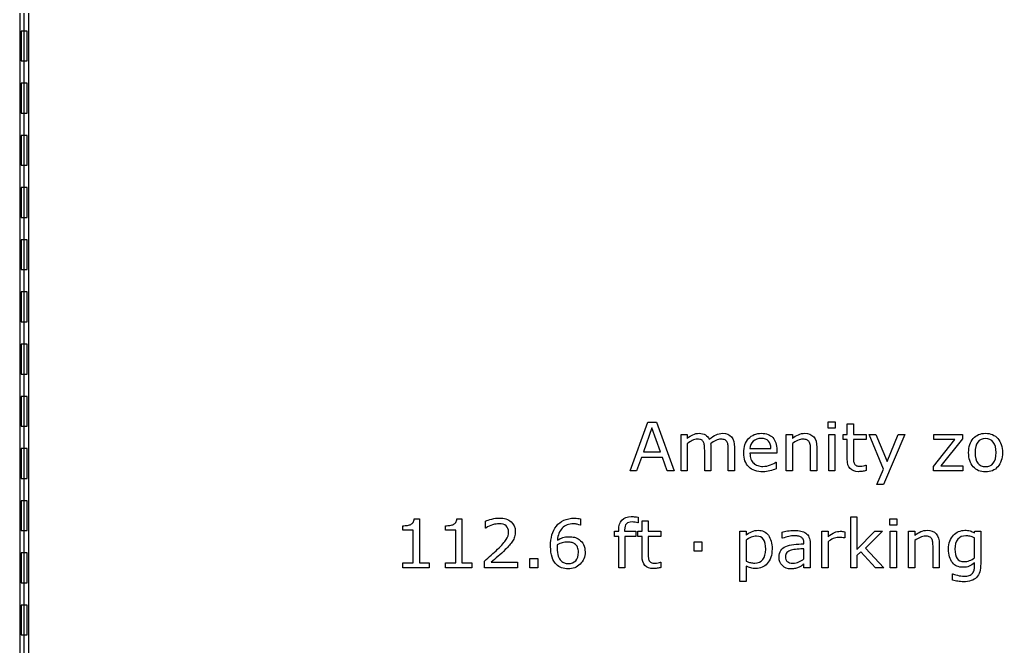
# Model space of a CAD drawing. Extents: x -13 to 750, y 12 to 2314.
# Drawn here: x 43.4 to 176.3, y 1347.4 to 1431.4 of the extents above; entities that cross this region are included whole.
import ezdxf

# ---------------------------------------------------------------- set-up
doc = ezdxf.new("R2010")
doc.units = 0
doc.layers.get('0').update_dxf_attribs({"linetype": 'CONTINUOUS'})

msp = doc.modelspace()

# ---------------------------------------------------------------- linework, layer by layer
at = {"color": 7}
for points in [[(43.400391, 1718.48961), (43.400391, 1266.2904), (268.59961, 1266.2904), (268.59961, 1718.48961)], [(44.599609, 1717.29039), (267.40039, 1717.29039), (267.40039, 1267.4896), (44.599609, 1267.4896)], [(44, 1433.89), (268, 1433.89), (268, 1289.89), (44, 1289.89)], [(43.599609, 1429.89), (43.599609, 1425.89), (44.400391, 1425.89), (44.400391, 1429.89)], [(43.599609, 1422.89), (43.599609, 1418.89), (44.400391, 1418.89), (44.400391, 1422.89)], [(43.599609, 1415.89), (43.599609, 1411.89), (44.400391, 1411.89), (44.400391, 1415.89)], [(43.599609, 1408.89), (43.599609, 1404.89), (44.400391, 1404.89), (44.400391, 1408.89)], [(43.599609, 1401.89), (43.599609, 1397.89), (44.400391, 1397.89), (44.400391, 1401.89)], [(43.599609, 1394.89), (43.599609, 1390.89), (44.400391, 1390.89), (44.400391, 1394.89)], [(43.599609, 1387.89), (43.599609, 1383.89), (44.400391, 1383.89), (44.400391, 1387.89)], [(43.599609, 1380.89), (43.599609, 1376.89), (44.400391, 1376.89), (44.400391, 1380.89)], [(131.22803, 1370.89), (130.30078, 1370.89), (129.65918, 1372.71373), (126.8291, 1372.71373), (126.1875, 1370.89), (125.3042, 1370.89), (127.68604, 1377.43346), (128.84619, 1377.43346)], [(152.85352, 1376.62047), (151.92187, 1376.62047), (151.92187, 1377.4774), (152.85352, 1377.4774)], [(129.39111, 1373.4608), (128.24414, 1376.6732), (127.09277, 1373.4608)], [(152.80078, 1370.89), (151.97461, 1370.89), (151.97461, 1375.79869), (152.80078, 1375.79869)], [(162.18311, 1375.79864), (159.31787, 1369.0794), (158.43457, 1369.0794), (159.34863, 1371.12725), (157.39307, 1375.79864), (158.28955, 1375.79864), (159.79687, 1372.15997), (161.31738, 1375.79864)], [(169.98779, 1370.89), (166.02393, 1370.89), (166.02393, 1371.50084), (168.88477, 1375.10875), (166.08545, 1375.10875), (166.08545, 1375.79869), (169.91309, 1375.79869), (169.91309, 1375.20982), (167.03906, 1371.58873), (169.98779, 1371.58873)], [(43.599609, 1373.89), (43.599609, 1369.89), (44.400391, 1369.89), (44.400391, 1373.89)], [(174.43506, 1373.34215), (174.43506, 1373.34215)], [(175.2876, 1373.34215), (175.2876, 1373.34215)], [(43.599609, 1366.89), (43.599609, 1362.89), (44.400391, 1362.89), (44.400391, 1366.89)], [(159.35962, 1357.89), (158.26978, 1357.89), (156.30103, 1360.03893), (155.76489, 1359.52916), (155.76489, 1357.89), (154.93872, 1357.89), (154.93872, 1364.72789), (155.76489, 1364.72789), (155.76489, 1360.34215), (158.15112, 1362.79869), (159.19263, 1362.79869), (156.91187, 1360.53111)], [(161.11743, 1363.62047), (160.18579, 1363.62047), (160.18579, 1364.4774), (161.11743, 1364.4774)], [(161.0647, 1357.89), (160.23853, 1357.89), (160.23853, 1362.79869), (161.0647, 1362.79869)], [(134.96118, 1360.13557), (133.91089, 1360.13557), (133.91089, 1361.37922), (134.96118, 1361.37922)], [(43.599609, 1359.89), (43.599609, 1355.89), (44.400391, 1355.89), (44.400391, 1359.89)], [(119.27276, 1360.01251), (119.27276, 1360.01251)], [(143.51733, 1360.38166), (143.51733, 1360.38166)], [(144.36987, 1360.40363), (144.36987, 1360.40363)], [(112.927, 1357.89), (111.87671, 1357.89), (111.87671, 1359.14244), (112.927, 1359.14244)], [(148.65015, 1359.09852), (148.65015, 1359.09852)], [(171.55005, 1359.2391), (171.55005, 1359.2391)], [(43.599609, 1352.89), (43.599609, 1348.89), (44.400391, 1348.89), (44.400391, 1352.89)]]:
    msp.add_lwpolyline(points, close=True, dxfattribs=at)
for points in [[(154.45312, 1372.494), (154.45312, 1375.10436), (153.89502, 1375.10436), (153.89502, 1375.79869), (154.45312, 1375.79869), (154.45312, 1377.20934), (155.2793, 1377.20934), (155.2793, 1375.79869), (156.98437, 1375.79869), (156.98437, 1375.10436), (155.2793, 1375.10436), (155.2793, 1372.86754)], [(132.98161, 1374.55506), (132.98161, 1370.89), (132.15543, 1370.89), (132.15543, 1375.79869), (132.98161, 1375.79869), (132.98161, 1375.25377)], [(147.09663, 1374.55506), (147.09663, 1370.89), (146.27046, 1370.89), (146.27046, 1375.79869), (147.09663, 1375.79869), (147.09663, 1375.25377)], [(136.1501, 1374.03211), (136.1501, 1370.89), (135.32393, 1370.89), (135.32393, 1373.68492)], [(139.31836, 1370.89), (138.49219, 1370.89), (138.49219, 1373.68492)], [(139.31852, 1374.07604), (139.31836, 1370.89)], [(141.40137, 1373.89146), (144.21387, 1373.89146)], [(145.01807, 1373.25865), (141.40137, 1373.25865)], [(145.01802, 1373.70689), (145.01807, 1373.25865)], [(150.375, 1370.89), (149.54883, 1370.89), (149.54883, 1373.68492)], [(150.37495, 1374.07604), (150.375, 1370.89)], [(144.87744, 1372.08971), (144.92134, 1372.08971), (144.92134, 1371.18883)], [(156.94046, 1371.67659), (156.98436, 1371.67659), (156.98437, 1370.9339)], [(96.346436, 1364.45539), (97.027588, 1364.45539), (97.027588, 1358.55793), (98.363525, 1358.55793), (98.363525, 1357.89)], [(102.06812, 1364.45539), (102.74927, 1364.45539), (102.74927, 1358.55793), (104.08521, 1358.55793), (104.08521, 1357.89)], [(105.95728, 1363.23814), (105.91338, 1363.23814), (105.91338, 1364.161)], [(118.6355, 1364.4554), (118.6355, 1363.61604), (118.5916, 1363.61604)], [(126.37866, 1363.92805), (126.33476, 1363.92805)], [(126.91919, 1359.49401), (126.91919, 1362.10437), (126.36108, 1362.10437), (126.36108, 1362.7987), (126.91919, 1362.7987), (126.91919, 1364.20935), (127.74536, 1364.20935), (127.74536, 1362.7987), (129.45044, 1362.7987), (129.45044, 1362.10437), (127.74536, 1362.10437), (127.74536, 1359.86755)], [(126.3787, 1364.68394), (126.37866, 1363.92805)], [(98.363525, 1357.89), (94.821533, 1357.89), (94.821533, 1358.55797), (96.183838, 1358.55797), (96.183838, 1362.94371), (94.821533, 1362.94371), (94.821533, 1363.54137)], [(104.08521, 1357.89), (100.54321, 1357.89), (100.54321, 1358.55797), (101.90552, 1358.55797), (101.90552, 1362.94371), (100.54321, 1362.94371), (100.54321, 1363.54137)], [(124.58134, 1362.9656), (124.58134, 1362.79861), (126.07108, 1362.79861), (126.07108, 1362.10428), (124.60771, 1362.10428), (124.60771, 1357.89), (123.78153, 1357.89), (123.78153, 1362.10436), (123.22343, 1362.10436), (123.22343, 1362.79869), (123.78153, 1362.79869), (123.78153, 1362.96129)], [(140.87622, 1358.13605), (140.87622, 1356.07941), (140.05005, 1356.07941), (140.05005, 1362.79865), (140.87622, 1362.79865), (140.87622, 1362.28449)], [(145.78052, 1361.85392), (145.73662, 1361.85392), (145.73662, 1362.69327)], [(151.88896, 1361.37486), (151.88896, 1357.89), (151.06278, 1357.89), (151.06278, 1362.79869), (151.88896, 1362.79869), (151.88896, 1362.07359)], [(154.12577, 1362.74599), (154.12573, 1361.89781)], [(163.52568, 1361.55506), (163.52568, 1357.89), (162.69951, 1357.89), (162.69951, 1362.79869), (163.52568, 1362.79869), (163.52568, 1362.25377)], [(171.54999, 1362.58771), (171.60269, 1362.79865), (172.37613, 1362.79865), (172.37622, 1358.44811)], [(140.87622, 1361.59013), (140.87622, 1358.80839)], [(148.65015, 1361.13317), (148.65015, 1361.26062)], [(149.47197, 1361.22109), (149.47192, 1357.89)], [(154.12573, 1361.89781), (154.08183, 1361.89781)], [(171.55005, 1359.23912), (171.55005, 1361.91539)], [(118.381, 1359.97729), (118.38062, 1359.97736)], [(148.65015, 1359.0985), (148.65015, 1360.4652)], [(166.80396, 1357.89), (165.97778, 1357.89), (165.97778, 1360.68492)], [(166.80401, 1361.07604), (166.80396, 1357.89)], [(110.18042, 1357.89), (105.75073, 1357.89), (105.75073, 1358.80846)], [(106.66043, 1358.64146), (110.18045, 1358.64146), (110.18042, 1357.89)], [(129.40651, 1358.6766), (129.45041, 1358.6766), (129.45044, 1357.93391)], [(171.54999, 1358.1097), (171.54999, 1358.55794)], [(149.47192, 1357.89), (148.65015, 1357.89), (148.65015, 1358.41295)], [(168.57056, 1356.24202), (168.57056, 1357.08577), (168.61446, 1357.08577)]]:
    msp.add_lwpolyline(points, dxfattribs=at)
for points in [[(133.75065, 1375.75475), (134.008463, 1375.874863), (134.28239, 1375.93492), (134.57243, 1375.93492)], [(134.57243, 1375.93492), (134.90641, 1375.93492), (135.189123, 1375.864607), (135.42057, 1375.72398)], [(136.85758, 1375.74596), (137.132973, 1375.871933), (137.427407, 1375.93492), (137.74088, 1375.93492)], [(137.74088, 1375.93492), (138.279947, 1375.93492), (138.67692, 1375.770857), (138.9318, 1375.44273)], [(141.21675, 1375.2274), (141.656203, 1375.69908), (142.23335, 1375.93492), (142.94819, 1375.93492)], [(142.94819, 1375.93492), (143.610303, 1375.93492), (144.12007, 1375.74156), (144.47749, 1375.35484)], [(147.89643, 1375.75475), (148.171823, 1375.874863), (148.45454, 1375.93492), (148.74458, 1375.93492)], [(148.74458, 1375.93492), (149.274853, 1375.93492), (149.67915, 1375.775253), (149.95747, 1375.45592)], [(171.36768, 1375.23619), (171.777833, 1375.70201), (172.330077, 1375.93492), (173.02441, 1375.93492)], [(173.02441, 1375.93492), (173.71289, 1375.93492), (174.262207, 1375.70201), (174.67236, 1375.23619)], [(132.98161, 1375.25377), (133.239417, 1375.467637), (133.495763, 1375.63463), (133.75065, 1375.75475)], [(133.65836, 1374.98133), (133.432773, 1374.870003), (133.20719, 1374.727913), (132.98161, 1374.55506)], [(134.33952, 1375.14832), (134.113933, 1375.14832), (133.88688, 1375.092657), (133.65836, 1374.98133)], [(134.88444, 1375.05162), (134.75846, 1375.116087), (134.57682, 1375.14832), (134.33952, 1375.14832)], [(135.17448, 1374.77037), (135.107093, 1374.89635), (135.010413, 1374.9901), (134.88444, 1375.05162)], [(135.29313, 1374.30016), (135.27553, 1374.496447), (135.23598, 1374.653183), (135.17448, 1374.77037)], [(135.42057, 1375.72398), (135.654943, 1375.58336), (135.82926, 1375.388537), (135.94352, 1375.13951)], [(135.94352, 1375.13951), (136.277507, 1375.420763), (136.582193, 1375.622913), (136.85758, 1375.74596)], [(136.81344, 1374.97254), (136.581993, 1374.85828), (136.350547, 1374.711797), (136.1191, 1374.53309)], [(136.1191, 1374.53309), (136.1279, 1374.465703), (136.135233, 1374.3866), (136.1411, 1374.29578)], [(137.50777, 1375.14832), (137.276323, 1375.14832), (137.04488, 1375.089727), (136.81344, 1374.97254)], [(138.05269, 1375.05162), (137.926717, 1375.116087), (137.745077, 1375.14832), (137.50777, 1375.14832)], [(138.34273, 1374.76598), (138.27535, 1374.891953), (138.17867, 1374.987167), (138.05269, 1375.05162)], [(138.46139, 1374.29576), (138.44379, 1374.492053), (138.404237, 1374.648793), (138.34273, 1374.76598)], [(138.9318, 1375.44273), (139.189613, 1375.117537), (139.31852, 1374.661973), (139.31852, 1374.07604)], [(140.56196, 1373.31578), (140.56196, 1374.118513), (140.780223, 1374.75572), (141.21675, 1375.2274)], [(141.84521, 1374.86266), (141.58447, 1374.601913), (141.436523, 1374.27818), (141.40137, 1373.89146)], [(142.9043, 1375.25377), (142.461913, 1375.25377), (142.108883, 1375.1234), (141.84521, 1374.86266)], [(143.88428, 1374.89781), (143.670413, 1375.135117), (143.343753, 1375.25377), (142.9043, 1375.25377)], [(144.21387, 1373.89146), (144.211203, 1374.32506), (144.10134, 1374.66051), (143.88428, 1374.89781)], [(144.47749, 1375.35484), (144.837843, 1374.968127), (145.01802, 1374.41881), (145.01802, 1373.70689)], [(147.09663, 1375.25377), (147.354443, 1375.467637), (147.621043, 1375.63463), (147.89643, 1375.75475)], [(147.80415, 1374.98133), (147.558057, 1374.870003), (147.322217, 1374.727913), (147.09663, 1374.55506)], [(148.51167, 1375.14832), (148.286083, 1375.14832), (148.050243, 1375.092657), (147.80415, 1374.98133)], [(149.0478, 1375.05602), (148.910107, 1375.117553), (148.731397, 1375.14832), (148.51167, 1375.14832)], [(149.36421, 1374.78355), (149.290963, 1374.906603), (149.185493, 1374.997427), (149.0478, 1375.05602)], [(149.50923, 1374.31773), (149.482897, 1374.51695), (149.434557, 1374.672223), (149.36421, 1374.78355)], [(149.95747, 1375.45592), (150.23579, 1375.13658), (150.37495, 1374.67662), (150.37495, 1374.07604)], [(170.75684, 1373.34215), (170.75684, 1374.141957), (170.960453, 1374.773303), (171.36768, 1375.23619)], [(171.97852, 1374.75719), (171.73242, 1374.44957), (171.60937, 1373.97789), (171.60937, 1373.34215)], [(173.02441, 1375.22301), (172.57617, 1375.22301), (172.22754, 1375.067737), (171.97852, 1374.75719)], [(174.06152, 1374.75719), (173.8125, 1375.067737), (173.466797, 1375.22301), (173.02441, 1375.22301)], [(174.43506, 1373.34215), (174.43506, 1373.97789), (174.310547, 1374.44957), (174.06152, 1374.75719)], [(174.67236, 1375.23619), (175.08252, 1374.773303), (175.2876, 1374.141957), (175.2876, 1373.34215)], [(135.32393, 1373.68492), (135.32393, 1373.90172), (135.313663, 1374.1068), (135.29313, 1374.30016)], [(136.1411, 1374.29578), (136.1471, 1374.207893), (136.1501, 1374.120003), (136.1501, 1374.03211)], [(138.49219, 1373.68492), (138.49219, 1373.89586), (138.481923, 1374.099473), (138.46139, 1374.29576)], [(141.24751, 1371.43492), (140.790477, 1371.877307), (140.56196, 1372.50426), (140.56196, 1373.31578)], [(141.40137, 1373.25865), (141.40137, 1372.956897), (141.44678, 1372.693227), (141.5376, 1372.46764)], [(149.54883, 1373.68492), (149.54883, 1373.910507), (149.53563, 1374.121443), (149.50923, 1374.31773)], [(171.36768, 1371.44811), (170.960453, 1371.910997), (170.75684, 1372.542343), (170.75684, 1373.34215)], [(171.60937, 1373.34215), (171.60937, 1372.726917), (171.733883, 1372.25963), (171.98291, 1371.94029)], [(174.05713, 1371.9359), (174.309083, 1372.252307), (174.43506, 1372.721057), (174.43506, 1373.34215)], [(175.2876, 1373.34215), (175.2876, 1372.542343), (175.08252, 1371.910997), (174.67236, 1371.44811)], [(141.5376, 1372.46764), (141.62842, 1372.24498), (141.75293, 1372.061873), (141.91113, 1371.91832)], [(141.91113, 1371.91832), (142.063477, 1371.777693), (142.243653, 1371.672223), (142.45166, 1371.60191)], [(144.15234, 1371.6942), (144.492187, 1371.828967), (144.733887, 1371.960803), (144.87744, 1372.08971)], [(154.84424, 1371.19762), (154.583493, 1371.467147), (154.45312, 1371.899273), (154.45312, 1372.494)], [(155.2793, 1372.86754), (155.2793, 1372.609727), (155.285167, 1372.407577), (155.2969, 1372.26109)], [(155.2969, 1372.26109), (155.308633, 1372.117537), (155.34965, 1371.982773), (155.41995, 1371.8568)], [(155.41995, 1371.8568), (155.484417, 1371.739613), (155.572307, 1371.653187), (155.68362, 1371.59752)], [(171.98291, 1371.94029), (172.231937, 1371.623883), (172.579103, 1371.46568), (173.02441, 1371.46568)], [(173.02441, 1371.46568), (173.463863, 1371.46568), (173.808103, 1371.62242), (174.05713, 1371.9359)], [(143.15474, 1370.77574), (142.340287, 1370.77574), (141.704543, 1370.995467), (141.24751, 1371.43492)], [(142.45166, 1371.60191), (142.6626, 1371.531603), (142.894047, 1371.49645), (143.146, 1371.49645)], [(143.146, 1371.49645), (143.47998, 1371.49645), (143.815427, 1371.562367), (144.15234, 1371.6942)], [(144.0688, 1370.89439), (143.77876, 1370.81529), (143.474073, 1370.77574), (143.15474, 1370.77574)], [(144.92134, 1371.18883), (144.64302, 1371.071643), (144.35884, 1370.973497), (144.0688, 1370.89439)], [(155.98682, 1370.79332), (155.48584, 1370.79332), (155.10498, 1370.928087), (154.84424, 1371.19762)], [(155.68362, 1371.59752), (155.79788, 1371.544787), (155.970733, 1371.51842), (156.20218, 1371.51842)], [(156.47461, 1370.83282), (156.29297, 1370.806487), (156.130373, 1370.79332), (155.98682, 1370.79332)], [(156.20218, 1371.51842), (156.336947, 1371.51842), (156.47757, 1371.537453), (156.62405, 1371.57552)], [(156.98437, 1370.9339), (156.829097, 1370.8929), (156.659177, 1370.859207), (156.47461, 1370.83282)], [(156.62405, 1371.57552), (156.770537, 1371.61652), (156.876007, 1371.65021), (156.94046, 1371.67659)], [(173.02441, 1370.75377), (172.330077, 1370.75377), (171.777833, 1370.985217), (171.36768, 1371.44811)], [(174.67236, 1371.44811), (174.262207, 1370.985217), (173.71289, 1370.75377), (173.02441, 1370.75377)], [(95.893799, 1363.7215), (96.028564, 1363.794747), (96.134033, 1363.887033), (96.210205, 1363.99836)], [(96.210205, 1363.99836), (96.289306, 1364.11262), (96.334717, 1364.264963), (96.346436, 1364.45539)], [(101.61548, 1363.7215), (101.750247, 1363.794747), (101.855713, 1363.887033), (101.93188, 1363.99836)], [(101.93188, 1363.99836), (102.010987, 1364.11262), (102.0564, 1364.264963), (102.06812, 1364.45539)], [(105.91338, 1364.161), (106.121387, 1364.263533), (106.398243, 1364.357283), (106.74395, 1364.44225)], [(106.74395, 1364.44225), (107.092583, 1364.52721), (107.429497, 1364.56969), (107.75469, 1364.56969)], [(107.75469, 1364.56969), (108.42559, 1364.56969), (108.95147, 1364.40709), (109.33233, 1364.08189)], [(109.33233, 1364.08189), (109.713183, 1363.75963), (109.90361, 1363.321643), (109.90361, 1362.76793)], [(115.4231, 1363.50182), (115.680907, 1363.832873), (116.013423, 1364.090683), (116.42065, 1364.27525)], [(116.42065, 1364.27525), (116.827877, 1364.46275), (117.302487, 1364.5565), (117.84448, 1364.5565)], [(117.84448, 1364.5565), (118.017333, 1364.5565), (118.162353, 1364.549167), (118.27954, 1364.5345)], [(118.27954, 1364.5345), (118.396727, 1364.519833), (118.51538, 1364.493467), (118.6355, 1364.4554)], [(123.78153, 1362.96129), (123.78153, 1363.544297), (123.92655, 1363.991073), (124.21659, 1364.30162)], [(124.21659, 1364.30162), (124.50663, 1364.6151), (124.925577, 1364.77184), (125.47343, 1364.77184)], [(125.59208, 1364.05105), (125.237587, 1364.05105), (124.979773, 1363.97195), (124.81864, 1363.81375)], [(125.47343, 1364.77184), (125.657997, 1364.77184), (125.823523, 1364.76304), (125.97001, 1364.74544)], [(125.9788, 1364.00715), (125.832313, 1364.036417), (125.703407, 1364.05105), (125.59208, 1364.05105)], [(125.97001, 1364.74544), (126.119423, 1364.72784), (126.255653, 1364.70734), (126.3787, 1364.68394)], [(126.33476, 1363.92805), (126.24394, 1363.954383), (126.125287, 1363.98075), (125.9788, 1364.00715)], [(94.821533, 1363.54137), (95.006104, 1363.54137), (95.203858, 1363.556003), (95.414795, 1363.58527)], [(95.414795, 1363.58527), (95.625732, 1363.61747), (95.7854, 1363.66288), (95.893799, 1363.7215)], [(100.54321, 1363.54137), (100.727783, 1363.54137), (100.925537, 1363.556003), (101.13647, 1363.58527)], [(101.13647, 1363.58527), (101.34741, 1363.61747), (101.50708, 1363.66288), (101.61548, 1363.7215)], [(106.86694, 1363.66881), (106.556393, 1363.575057), (106.253173, 1363.4315), (105.95728, 1363.23814)], [(107.73267, 1363.80943), (107.466063, 1363.80943), (107.177487, 1363.762557), (106.86694, 1363.66881)], [(108.6687, 1363.51939), (108.446047, 1363.71275), (108.134037, 1363.80943), (107.73267, 1363.80943)], [(109.00708, 1362.72398), (109.00708, 1363.063827), (108.894287, 1363.328963), (108.6687, 1363.51939)], [(108.69507, 1361.68248), (108.903077, 1362.004747), (109.00708, 1362.351913), (109.00708, 1362.72398)], [(109.90361, 1362.76793), (109.90361, 1362.518903), (109.871377, 1362.285993), (109.80691, 1362.0692)], [(114.82544, 1362.3065), (114.951413, 1362.754747), (115.150633, 1363.153187), (115.4231, 1363.50182)], [(116.20537, 1363.20733), (115.83037, 1362.814757), (115.61211, 1362.28302), (115.55059, 1361.61212)], [(117.7127, 1363.80059), (117.082813, 1363.80059), (116.58037, 1363.602837), (116.20537, 1363.20733)], [(118.21807, 1363.73909), (118.054003, 1363.78009), (117.885547, 1363.80059), (117.7127, 1363.80059)], [(118.5916, 1363.61604), (118.509573, 1363.659973), (118.385063, 1363.70099), (118.21807, 1363.73909)], [(124.81864, 1363.81375), (124.66044, 1363.658477), (124.58134, 1363.37576), (124.58134, 1362.9656)], [(140.87622, 1362.28449), (141.095947, 1362.469063), (141.34204, 1362.622873), (141.6145, 1362.74592)], [(141.6145, 1362.74592), (141.889893, 1362.871893), (142.182863, 1362.93488), (142.49341, 1362.93488)], [(142.49341, 1362.93488), (143.085203, 1362.93488), (143.545163, 1362.71076), (143.87329, 1362.26252)], [(145.73662, 1362.69327), (145.897753, 1362.737203), (146.130663, 1362.785543), (146.43535, 1362.83829)], [(146.43535, 1362.83829), (146.740037, 1362.891023), (147.04033, 1362.91739), (147.33623, 1362.91739)], [(147.33623, 1362.91739), (147.681937, 1362.91739), (147.98223, 1362.88809), (148.23711, 1362.82949)], [(148.23711, 1362.82949), (148.494923, 1362.773823), (148.71758, 1362.677143), (148.90508, 1362.53945)], [(151.88896, 1362.07359), (152.21708, 1362.337263), (152.505653, 1362.5233), (152.75468, 1362.6317)], [(152.75468, 1362.6317), (153.006633, 1362.743027), (153.26298, 1362.79869), (153.52372, 1362.79869)], [(153.52372, 1362.79869), (153.667273, 1362.79869), (153.771277, 1362.79429), (153.83573, 1362.78549)], [(153.83573, 1362.78549), (153.900197, 1362.77949), (153.996877, 1362.766323), (154.12577, 1362.74599)], [(163.52568, 1362.25377), (163.783493, 1362.467637), (164.050097, 1362.63463), (164.32549, 1362.75475)], [(164.32549, 1362.75475), (164.600883, 1362.874863), (164.883597, 1362.93492), (165.17363, 1362.93492)], [(165.17363, 1362.93492), (165.703903, 1362.93492), (166.1082, 1362.775253), (166.38652, 1362.45592)], [(168.71991, 1362.27571), (168.910343, 1362.483717), (169.14179, 1362.64485), (169.41425, 1362.75911)], [(169.41425, 1362.75911), (169.68671, 1362.876297), (169.957703, 1362.93489), (170.22723, 1362.93489)], [(170.22723, 1362.93489), (170.51141, 1362.93489), (170.748717, 1362.90559), (170.93915, 1362.84699)], [(170.93915, 1362.84699), (171.13251, 1362.791323), (171.336123, 1362.704897), (171.54999, 1362.58771)], [(107.53931, 1360.38609), (108.10181, 1360.931017), (108.487063, 1361.363147), (108.69507, 1361.68248)], [(109.53006, 1361.45836), (109.4158, 1361.27672), (109.281033, 1361.09801), (109.12576, 1360.92223)], [(109.80691, 1362.0692), (109.745377, 1361.855333), (109.653093, 1361.65172), (109.53006, 1361.45836)], [(114.64087, 1360.76402), (114.64087, 1361.3441), (114.702393, 1361.85826), (114.82544, 1362.3065)], [(116.20532, 1361.26051), (115.991453, 1361.20191), (115.771727, 1361.111087), (115.54614, 1360.98804)], [(115.55059, 1361.61212), (115.796683, 1361.761533), (116.03838, 1361.874327), (116.27568, 1361.9505)], [(116.89966, 1361.34841), (116.650633, 1361.34841), (116.419187, 1361.31911), (116.20532, 1361.26051)], [(116.27568, 1361.9505), (116.51592, 1362.0296), (116.792777, 1362.06915), (117.10625, 1362.06915)], [(117.41382, 1361.30451), (117.249753, 1361.333777), (117.078367, 1361.34841), (116.89966, 1361.34841)], [(117.10625, 1362.06915), (117.38457, 1362.06915), (117.6292, 1362.042783), (117.84014, 1361.99005)], [(117.86206, 1361.11994), (117.727293, 1361.213693), (117.57788, 1361.275217), (117.41382, 1361.30451)], [(117.84014, 1361.99005), (118.054007, 1361.94025), (118.272267, 1361.83771), (118.49492, 1361.68243)], [(118.49492, 1361.68243), (118.752733, 1361.503717), (118.946093, 1361.27813), (119.075, 1361.00567)], [(141.56616, 1361.99442), (141.325927, 1361.89188), (141.095947, 1361.757117), (140.87622, 1361.59013)], [(142.28247, 1362.14823), (142.045163, 1362.14823), (141.806393, 1362.09696), (141.56616, 1361.99442)], [(143.21411, 1361.70878), (143.011963, 1362.001747), (142.701417, 1362.14823), (142.28247, 1362.14823)], [(143.51733, 1360.38163), (143.51733, 1360.973423), (143.416257, 1361.415807), (143.21411, 1361.70878)], [(143.87329, 1362.26252), (144.204343, 1361.817207), (144.36987, 1361.197577), (144.36987, 1360.40363)], [(146.60669, 1362.10001), (146.34009, 1362.044343), (146.0647, 1361.962313), (145.78052, 1361.85392)], [(147.33179, 1362.18791), (147.11499, 1362.18791), (146.87329, 1362.15861), (146.60669, 1362.10001)], [(147.84595, 1362.15271), (147.681883, 1362.176177), (147.510497, 1362.18791), (147.33179, 1362.18791)], [(148.26782, 1362.01647), (148.150633, 1362.083857), (148.01001, 1362.12927), (147.84595, 1362.15271)], [(148.54907, 1361.72644), (148.484603, 1361.849487), (148.390853, 1361.946163), (148.26782, 1362.01647)], [(148.65015, 1361.26062), (148.65015, 1361.44812), (148.616457, 1361.603393), (148.54907, 1361.72644)], [(148.90508, 1362.53945), (149.089647, 1362.40469), (149.23027, 1362.230373), (149.32695, 1362.0165)], [(149.32695, 1362.0165), (149.42363, 1361.802633), (149.47197, 1361.537497), (149.47197, 1361.22109)], [(152.5745, 1361.80992), (152.3372, 1361.698593), (152.108687, 1361.553573), (151.88896, 1361.37486)], [(153.31278, 1361.98131), (153.0579, 1361.98131), (152.811807, 1361.92418), (152.5745, 1361.80992)], [(153.72148, 1361.95931), (153.60722, 1361.973977), (153.470987, 1361.98131), (153.31278, 1361.98131)], [(154.08183, 1361.89781), (153.958783, 1361.927077), (153.838667, 1361.947577), (153.72148, 1361.95931)], [(164.2332, 1361.98133), (163.987107, 1361.870003), (163.751267, 1361.727913), (163.52568, 1361.55506)], [(164.94072, 1362.14832), (164.715133, 1362.14832), (164.479293, 1362.092657), (164.2332, 1361.98133)], [(165.47686, 1362.05602), (165.33916, 1362.117553), (165.160447, 1362.14832), (164.94072, 1362.14832)], [(165.79326, 1361.78355), (165.72002, 1361.906603), (165.614553, 1361.997427), (165.47686, 1362.05602)], [(165.93828, 1361.31773), (165.911947, 1361.51695), (165.863607, 1361.672223), (165.79326, 1361.78355)], [(165.97778, 1360.68492), (165.97778, 1360.910507), (165.964613, 1361.121443), (165.93828, 1361.31773)], [(166.38652, 1362.45592), (166.664847, 1362.13658), (166.80401, 1361.67662), (166.80401, 1361.07604)], [(168.05634, 1360.39046), (168.05634, 1360.812333), (168.114933, 1361.175613), (168.23212, 1361.4803)], [(168.23212, 1361.4803), (168.352233, 1361.78792), (168.51483, 1362.053057), (168.71991, 1362.27571)], [(169.30005, 1361.73519), (169.03931, 1361.430503), (168.90894, 1360.988123), (168.90894, 1360.40805)], [(170.37231, 1362.19223), (169.91821, 1362.19223), (169.56079, 1362.039883), (169.30005, 1361.73519)], [(170.93481, 1362.12633), (170.74731, 1362.170263), (170.55981, 1362.19223), (170.37231, 1362.19223)], [(171.55005, 1361.91539), (171.330323, 1362.014997), (171.125243, 1362.08531), (170.93481, 1362.12633)], [(106.67358, 1359.59947), (106.984127, 1359.863143), (107.272703, 1360.12535), (107.53931, 1360.38609)], [(108.56766, 1360.33775), (108.25418, 1360.030137), (107.93045, 1359.73131), (107.59647, 1359.44127)], [(109.12576, 1360.92223), (108.97342, 1360.746443), (108.787387, 1360.551617), (108.56766, 1360.33775)], [(114.84302, 1359.31383), (114.708253, 1359.715197), (114.64087, 1360.198593), (114.64087, 1360.76402)], [(115.53294, 1360.79908), (115.530273, 1360.74048), (115.52894, 1360.665773), (115.52894, 1360.57496)], [(115.52894, 1360.57496), (115.52894, 1360.112067), (115.575817, 1359.745857), (115.66957, 1359.47633)], [(115.54614, 1360.98804), (115.54014, 1360.923573), (115.53574, 1360.860587), (115.53294, 1360.79908)], [(118.25757, 1360.65412), (118.17847, 1360.832833), (118.046633, 1360.988107), (117.86206, 1361.11994)], [(118.01625, 1358.85669), (118.259417, 1359.11743), (118.381, 1359.490963), (118.381, 1359.97729)], [(118.38062, 1359.97736), (118.38062, 1360.24982), (118.339603, 1360.475407), (118.25757, 1360.65412)], [(119.27271, 1360.01256), (119.27271, 1359.34752), (119.052983, 1358.804063), (118.61353, 1358.38219)], [(119.075, 1361.00567), (119.20684, 1360.73321), (119.27276, 1360.402157), (119.27276, 1360.01251)], [(143.13062, 1359.00178), (143.388427, 1359.312327), (143.51733, 1359.772287), (143.51733, 1360.38166)], [(144.36987, 1360.40363), (144.36987, 1360.005197), (144.312743, 1359.64045), (144.19849, 1359.30939)], [(145.30151, 1359.31384), (145.30151, 1359.685907), (145.380613, 1359.9862), (145.53882, 1360.21472)], [(145.53882, 1360.21472), (145.699953, 1360.446167), (145.92847, 1360.627807), (146.22437, 1360.75964)], [(146.37378, 1359.95545), (146.227293, 1359.814823), (146.15405, 1359.62), (146.15405, 1359.37098)], [(146.22437, 1360.75964), (146.523197, 1360.891473), (146.882083, 1360.98083), (147.30103, 1361.02771)], [(146.94946, 1360.27186), (146.71216, 1360.204473), (146.520267, 1360.099003), (146.37378, 1359.95545)], [(147.75806, 1360.3993), (147.418213, 1360.370033), (147.14868, 1360.327553), (146.94946, 1360.27186)], [(147.30103, 1361.02771), (147.71997, 1361.074577), (148.169677, 1361.10973), (148.65015, 1361.13317)], [(148.65015, 1360.4652), (148.398197, 1360.450533), (148.100833, 1360.428567), (147.75806, 1360.3993)], [(168.5705, 1358.59749), (168.227727, 1359.022297), (168.05634, 1359.619953), (168.05634, 1360.39046)], [(168.90894, 1360.40805), (168.90894, 1359.857263), (169.005617, 1359.439783), (169.19897, 1359.15561)], [(105.75073, 1358.80846), (106.05835, 1359.072127), (106.365967, 1359.335797), (106.67358, 1359.59947)], [(107.59647, 1359.44127), (107.262483, 1359.154163), (106.95047, 1358.88756), (106.66043, 1358.64146)], [(115.42749, 1358.34703), (115.175537, 1358.590197), (114.980713, 1358.912463), (114.84302, 1359.31383)], [(115.66957, 1359.47633), (115.76625, 1359.209723), (115.898087, 1358.998783), (116.06508, 1358.84351)], [(116.06508, 1358.84351), (116.199847, 1358.714603), (116.344867, 1358.61939), (116.50014, 1358.55787)], [(116.50014, 1358.55787), (116.65834, 1358.49927), (116.829727, 1358.46997), (117.0143, 1358.46997)], [(117.0143, 1358.46997), (117.4391, 1358.46997), (117.773083, 1358.598877), (118.01625, 1358.85669)], [(127.3103, 1358.19763), (127.04956, 1358.467157), (126.91919, 1358.899283), (126.91919, 1359.49401)], [(127.74536, 1359.86755), (127.74536, 1359.609737), (127.751227, 1359.407587), (127.76296, 1359.2611)], [(127.76296, 1359.2611), (127.774693, 1359.117547), (127.81571, 1358.982783), (127.88601, 1358.85681)], [(127.88601, 1358.85681), (127.950477, 1358.739623), (128.038367, 1358.653197), (128.14968, 1358.59753)], [(128.14968, 1358.59753), (128.263933, 1358.544797), (128.436783, 1358.51843), (128.66823, 1358.51843)], [(128.66823, 1358.51843), (128.802997, 1358.51843), (128.943623, 1358.537463), (129.09011, 1358.57553)], [(129.09011, 1358.57553), (129.23659, 1358.61653), (129.342057, 1358.65022), (129.40651, 1358.6766)], [(140.87622, 1358.80839), (141.110593, 1358.702917), (141.311277, 1358.63114), (141.47827, 1358.59306)], [(141.47827, 1358.59306), (141.64819, 1358.554993), (141.840087, 1358.53596), (142.05396, 1358.53596)], [(142.05396, 1358.53596), (142.51392, 1358.53596), (142.872807, 1358.691233), (143.13062, 1359.00178)], [(144.19849, 1359.30939), (144.08423, 1358.98127), (143.923097, 1358.70295), (143.71509, 1358.47443)], [(145.76294, 1358.19323), (145.45532, 1358.486203), (145.30151, 1358.85974), (145.30151, 1359.31384)], [(146.15405, 1359.37098), (146.15405, 1359.089727), (146.239013, 1358.877323), (146.40894, 1358.73377)], [(146.40894, 1358.73377), (146.57886, 1358.593143), (146.838137, 1358.52283), (147.18677, 1358.52283)], [(147.18677, 1358.52283), (147.47681, 1358.52283), (147.741947, 1358.578493), (147.98218, 1358.68982)], [(147.98218, 1358.68982), (148.222413, 1358.80408), (148.44507, 1358.940313), (148.65015, 1359.09852)], [(169.96796, 1357.96468), (169.38202, 1357.96468), (168.9162, 1358.175617), (168.5705, 1358.59749)], [(169.19897, 1359.15561), (169.39233, 1358.87143), (169.713133, 1358.72934), (170.16138, 1358.72934)], [(170.16138, 1358.72934), (170.401613, 1358.72934), (170.641847, 1358.77475), (170.88208, 1358.86557)], [(171.54999, 1358.55794), (171.300963, 1358.35872), (171.062193, 1358.209307), (170.83368, 1358.1097)], [(170.88208, 1358.86557), (171.125247, 1358.959317), (171.347903, 1359.083827), (171.55005, 1359.2391)], [(116.12622, 1357.90318), (115.862547, 1358.002793), (115.629637, 1358.150743), (115.42749, 1358.34703)], [(117.00513, 1357.75377), (116.682863, 1357.75377), (116.389893, 1357.803573), (116.12622, 1357.90318)], [(118.61353, 1358.38219), (118.177003, 1357.963243), (117.64087, 1357.75377), (117.00513, 1357.75377)], [(128.45288, 1357.79333), (127.951907, 1357.79333), (127.571047, 1357.928097), (127.3103, 1358.19763)], [(128.94067, 1357.83283), (128.75903, 1357.806497), (128.596433, 1357.79333), (128.45288, 1357.79333)], [(129.45044, 1357.93391), (129.295167, 1357.89291), (129.125243, 1357.859217), (128.94067, 1357.83283)], [(141.50464, 1357.87678), (141.29956, 1357.932447), (141.090087, 1358.01887), (140.87622, 1358.13605)], [(142.19897, 1357.79328), (141.94409, 1357.79328), (141.712647, 1357.821113), (141.50464, 1357.87678)], [(143.02954, 1357.96906), (142.7688, 1357.851873), (142.491943, 1357.79328), (142.19897, 1357.79328)], [(143.71509, 1358.47443), (143.52173, 1358.257637), (143.293213, 1358.08918), (143.02954, 1357.96906)], [(146.88794, 1357.75378), (146.44556, 1357.75378), (146.07056, 1357.900263), (145.76294, 1358.19323)], [(147.51636, 1357.82408), (147.337647, 1357.777213), (147.128173, 1357.75378), (146.88794, 1357.75378)], [(147.99097, 1357.99107), (147.85327, 1357.92369), (147.695067, 1357.868027), (147.51636, 1357.82408)], [(148.35132, 1358.20201), (148.228273, 1358.114123), (148.108157, 1358.04381), (147.99097, 1357.99107)], [(148.65015, 1358.41295), (148.576903, 1358.36315), (148.477293, 1358.292837), (148.35132, 1358.20201)], [(170.83368, 1358.1097), (170.608093, 1358.01302), (170.31952, 1357.96468), (169.96796, 1357.96468)], [(171.26436, 1357.15608), (171.3669, 1357.27034), (171.440143, 1357.408037), (171.48409, 1357.56917)], [(171.48409, 1357.56917), (171.528023, 1357.730303), (171.54999, 1357.91048), (171.54999, 1358.1097)], [(172.37622, 1358.44811), (172.37622, 1357.616077), (172.187257, 1357.005237), (171.80933, 1356.61559)], [(169.30005, 1356.08821), (169.053957, 1356.123343), (168.810793, 1356.174613), (168.57056, 1356.24202)], [(168.61446, 1357.08577), (168.749227, 1357.033037), (168.963093, 1356.968583), (169.25606, 1356.89241)], [(169.25606, 1356.89241), (169.549033, 1356.81331), (169.842003, 1356.77376), (170.13497, 1356.77376)], [(170.0647, 1356.03111), (169.803953, 1356.03111), (169.54907, 1356.050143), (169.30005, 1356.08821)], [(171.80933, 1356.61559), (171.431397, 1356.225937), (170.849853, 1356.03111), (170.0647, 1356.03111)], [(170.13497, 1356.77376), (170.416217, 1356.77376), (170.649127, 1356.80745), (170.8337, 1356.87483)], [(170.8337, 1356.87483), (171.018273, 1356.942217), (171.161827, 1357.035967), (171.26436, 1357.15608)]]:
    msp.add_open_spline(points, degree=3, dxfattribs=at)

doc.saveas('drawing.dxf')
